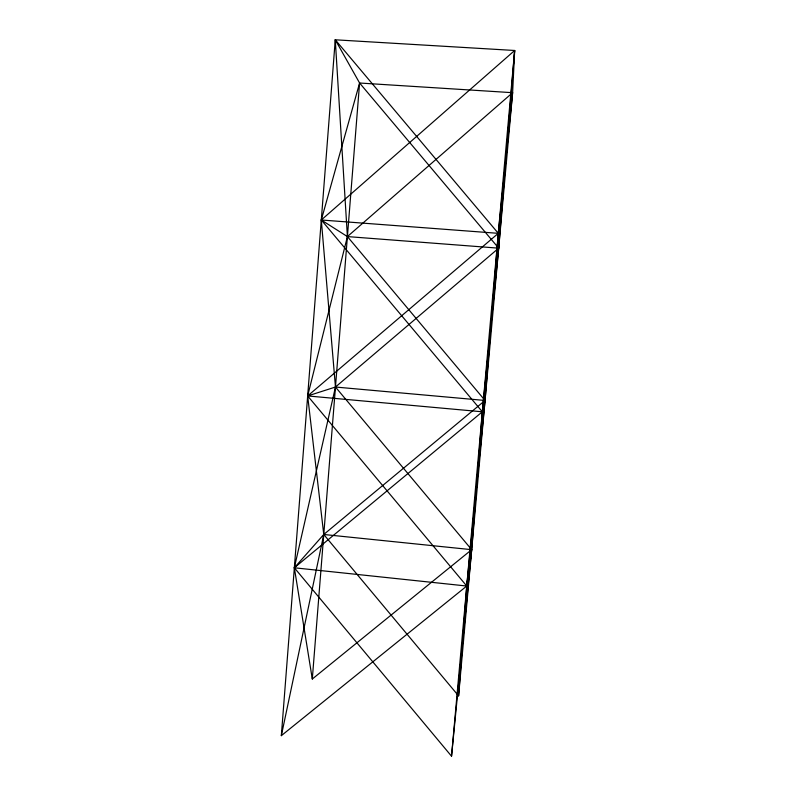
<?xml version="1.0" encoding="UTF-8"?>
<svg xmlns="http://www.w3.org/2000/svg" width="796" height="796" viewBox="0 0 796 796"><rect width="100%" height="100%" fill="white"/><g stroke="black" fill="none" stroke-linecap="round" stroke-linejoin="round"><path stroke-width="1.19" d="M458.586 695.903L466.755 586.035L307.664 395.94L347.404 236.581L335.265 39.8L359.593 83.013L512.614 92.694L498.306 233.337L485.043 400.468L323.763 534.484L458.586 695.903L512.614 92.694L514.664 50.486L335.265 39.8L281.336 735.663L466.755 586.035L471.68 549.678L482.346 411.801L498.684 248.173L514.664 50.486L321.305 219.994L335.464 387.035L294.341 567.787L312.301 679.018L471.68 549.678L335.464 387.035L307.664 395.94L323.763 534.484L281.336 735.663M312.301 679.018L359.593 83.013L498.684 248.173L335.464 387.035L485.043 400.468L466.755 586.035L294.341 567.787L323.763 534.484L471.68 549.678L451.531 756.2L294.341 567.787L482.346 411.801L485.043 400.468L347.404 236.581L321.305 219.994L359.593 83.013M451.531 756.2L514.664 50.486M512.614 92.694L347.404 236.581L498.684 248.173L498.306 233.337L335.265 39.8M498.306 233.337L307.664 395.94L482.346 411.801L321.305 219.994L498.306 233.337"/></g></svg>
